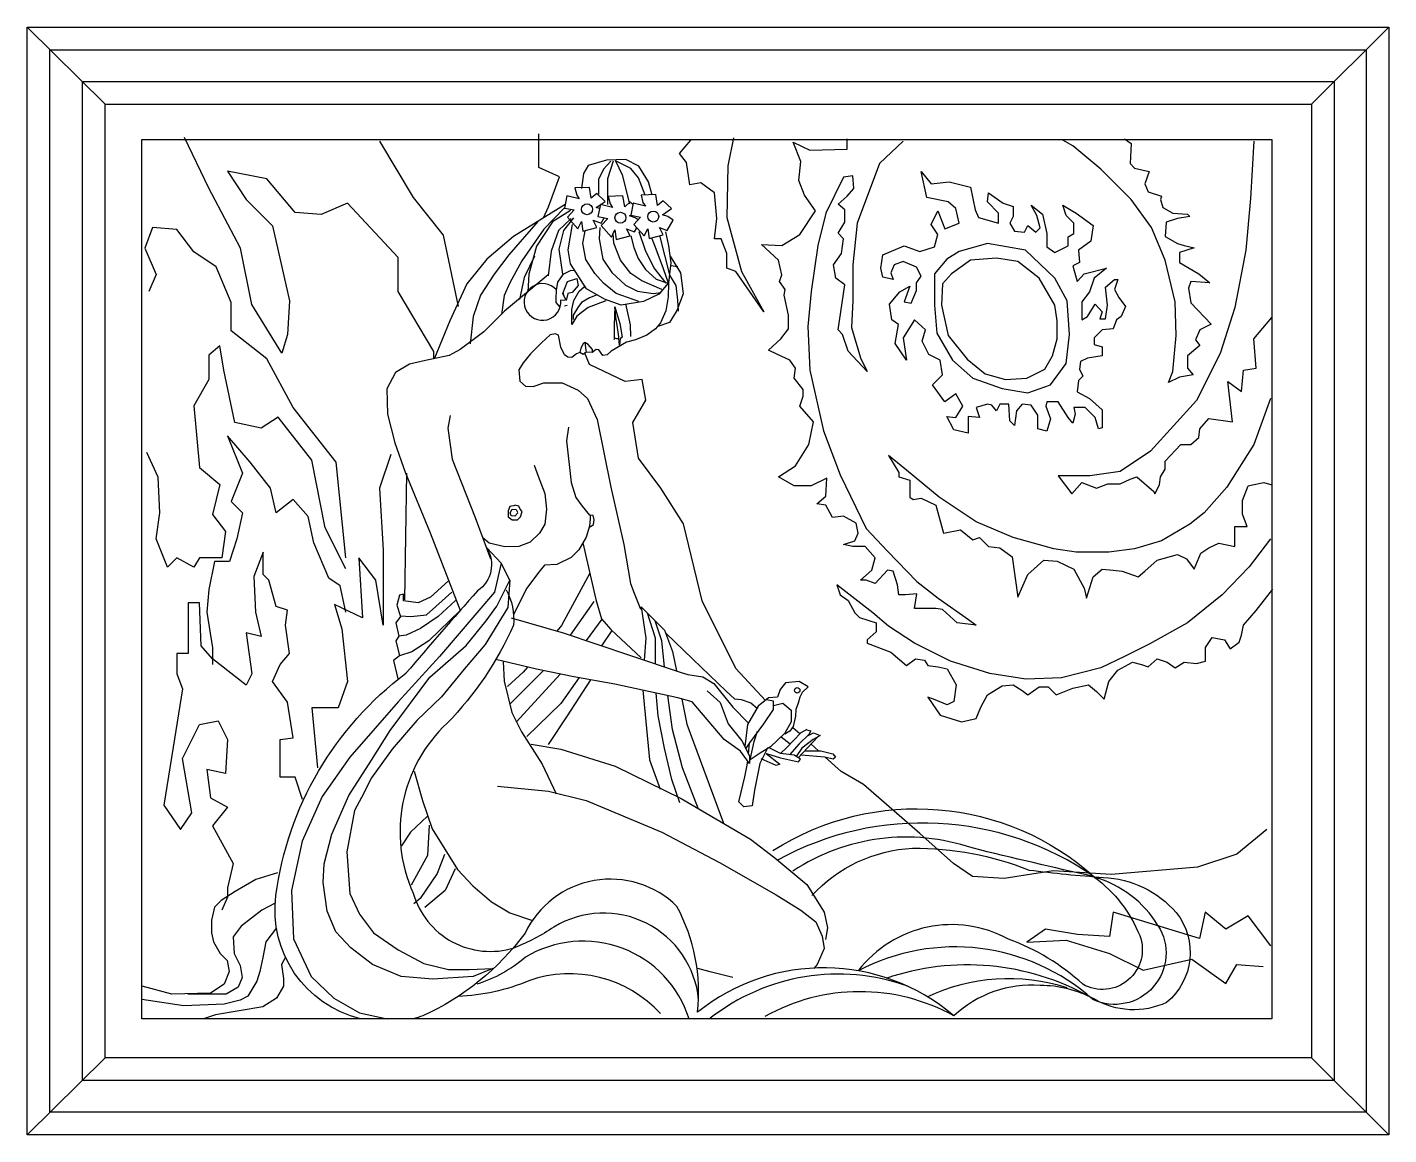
# Model space of a CAD drawing. Header units: inches. Extents: x 18.5 to 61, y 8.5 to 33.3.
# Drawn here: x 23.512 to 24.112, y 28.645 to 29.133 of the extents above; entities that cross this region are included whole.
import ezdxf

# ---------------------------------------------------------------- set-up
doc = ezdxf.new("R2010")
doc.units = ezdxf.units.IN
doc.header["$MEASUREMENT"] = 0
doc.layers.add('02', color=2, linetype='Continuous')
doc.layers.add('4', color=4, linetype='Continuous')

msp = doc.modelspace()

# ---------------------------------------------------------------- linework, layer by layer
at = {"layer": '02'}
for points in [[(23.51182, 29.13285), (23.54623, 29.09889)], [(24.11182, 29.13285), (24.07776, 29.09889)], [(23.69102, 28.98679), (23.69102, 28.99004), (23.67531, 29.01648), (23.67531, 29.03136), (23.65298, 29.05532), (23.64141, 29.05036), (23.62983, 29.05119), (23.61743, 29.06606), (23.60006, 29.06937), (23.60833, 29.05697), (23.61991, 29.0454), (23.62735, 29.01235), (23.62652, 28.99748), (23.62404, 28.98922), (23.61081, 29.0107), (23.60585, 29.03549), (23.5918, 29.06193), (23.58105, 29.08424)], [(23.66704, 29.08259), (23.68192, 29.0578), (23.69515, 29.04127), (23.70177, 29.00987)], [(23.73936, 29.04887), (23.74146, 29.05367), (23.74642, 29.06689), (23.73732, 29.07102), (23.73732, 29.08589)], [(23.82308, 29.08414), (23.82061, 29.07177), (23.82011, 29.04901), (23.82655, 29.02526), (23.83645, 29.00745), (23.82407, 29.02526), (23.82011, 29.02674), (23.82011, 29.03318), (23.81764, 29.03961), (23.81466, 29.03961), (23.81565, 29.04851), (23.81466, 29.05989), (23.80872, 29.06435), (23.80377, 29.06336), (23.80229, 29.07325), (23.79932, 29.07721), (23.80427, 29.08315)], [(23.89785, 29.08265), (23.88745, 29.07276), (23.87755, 29.04653), (23.87557, 29.02823), (23.87557, 29.01239), (23.87507, 29.00052), (23.87903, 28.98716), (23.882, 28.98122), (23.87358, 28.99013), (23.87111, 28.99755), (23.86913, 28.99953), (23.8721, 29.01932), (23.86814, 29.02229), (23.86715, 29.02823), (23.87061, 29.03318), (23.8716, 29.03961), (23.86913, 29.04208), (23.8721, 29.04703), (23.8721, 29.05247), (23.86913, 29.05495), (23.87309, 29.05841), (23.87606, 29.06187), (23.87557, 29.06731), (23.8716, 29.06682), (23.86368, 29.05099), (23.86022, 29.03664), (23.85725, 29.01635), (23.85576, 29.00101), (23.85675, 28.98172), (23.86269, 28.955), (23.87012, 28.9357), (23.88151, 28.91195), (23.89091, 28.90206), (23.90379, 28.8887), (23.91319, 28.88128), (23.92656, 28.87188), (23.93003, 28.8694), (23.92161, 28.87039), (23.91518, 28.87633), (23.9122, 28.87682), (23.9028, 28.87682), (23.90379, 28.88326), (23.89884, 28.88276), (23.89587, 28.88276), (23.89537, 28.88721), (23.89339, 28.89315), (23.89091, 28.89365), (23.88547, 28.88771), (23.88151, 28.88919), (23.87903, 28.88919), (23.88398, 28.89365), (23.88547, 28.89909), (23.88101, 28.90404), (23.87557, 28.90404), (23.8716, 28.90503), (23.87656, 28.90651), (23.87804, 28.90997), (23.87705, 28.91443), (23.8716, 28.9174), (23.86665, 28.9169), (23.86368, 28.92234), (23.85972, 28.92284), (23.86368, 28.9263), (23.86418, 28.93422), (23.85725, 28.93076), (23.84982, 28.93076), (23.84289, 28.93471), (23.85031, 28.93966), (23.85626, 28.94906), (23.85824, 28.95896), (23.85229, 28.96588), (23.85378, 28.97034), (23.85378, 28.97331), (23.84982, 28.97825), (23.85031, 28.98271), (23.84784, 28.98617), (23.84239, 28.98864), (23.83843, 28.99062), (23.84388, 28.99557), (23.84734, 29.00002), (23.84734, 29.00596), (23.84536, 29.01487), (23.84586, 29.01734), (23.84338, 29.02081), (23.84437, 29.02377), (23.84289, 29.03021), (23.83546, 29.03713), (23.84437, 29.03664), (23.85229, 29.04159), (23.85923, 29.05198), (23.85427, 29.0589), (23.8518, 29.06534), (23.85279, 29.07375), (23.84932, 29.08216), (23.85675, 29.07869), (23.87309, 29.07919), (23.87309, 29.08364)], [(24.05233, 29.08265), (24.05084, 29.05742), (24.04886, 29.03466), (24.04391, 29.00943), (24.03747, 28.98914), (24.02707, 28.96836), (24.00677, 28.94609), (23.99341, 28.93719), (23.98004, 28.93521), (23.96617, 28.93521), (23.97211, 28.92729), (23.97657, 28.93224), (23.98301, 28.92977), (23.98796, 28.93174), (23.99341, 28.93174), (23.99786, 28.93372), (24.00083, 28.93471), (24.00826, 28.92828), (24.00875, 28.92729), (24.01073, 28.93125), (24.01123, 28.93471), (24.01321, 28.93818), (24.01321, 28.94164), (24.02014, 28.94906), (24.0246, 28.94906), (24.02806, 28.95203), (24.02856, 28.95599), (24.03252, 28.96044), (24.04292, 28.95896), (24.04094, 28.97677), (24.04688, 28.97232), (24.04787, 28.98172), (24.05332, 28.98271), (24.05233, 28.99557), (24.06025, 29.00497)], [(23.99539, 29.08364), (23.99836, 29.08166), (23.99786, 29.07276), (23.99984, 29.07078), (24.00628, 29.06929), (24.0043, 29.06385), (24.00578, 29.06039), (24.01172, 29.05841), (24.01123, 29.05692), (24.01222, 29.05346), (24.01668, 29.05099), (24.02311, 29.05049), (24.0241, 29.0495), (24.01866, 29.04851), (24.01371, 29.04703), (24.01321, 29.0406), (24.01866, 29.03763), (24.02163, 29.03664), (24.02608, 29.03565), (24.01965, 29.03367), (24.01965, 29.02922), (24.02806, 29.02427), (24.03302, 29.02031), (24.0246, 29.02081), (24.02361, 29.01784), (24.0246, 29.0114), (24.03351, 29.002), (24.02856, 28.99953), (24.02658, 28.99508), (24.02856, 28.9926), (24.02311, 28.98815), (24.02311, 28.98271), (24.02559, 28.97974), (24.01965, 28.97875), (24.0147, 28.97628), (24.01668, 28.98122), (24.01816, 28.99706), (24.01767, 29.0119), (24.01321, 29.03021), (24.00727, 29.04455), (23.99836, 29.05692), (23.98499, 29.07028), (23.97261, 29.08067), (23.96815, 29.08315)], [(23.78717, 29.05882), (23.78556, 29.0647), (23.78128, 29.07166), (23.77565, 29.0746), (23.76709, 29.07434), (23.75905, 29.07193), (23.75691, 29.06845), (23.75611, 29.06176)], [(23.76893, 29.07378), (23.76571, 29.0703), (23.76357, 29.06575), (23.76357, 29.05933)], [(23.77, 29.07378), (23.76759, 29.06602), (23.76759, 29.05478)], [(23.77107, 29.07405), (23.77401, 29.06789), (23.77723, 29.05505)], [(23.78419, 29.0588), (23.78124, 29.06656), (23.77776, 29.07057), (23.77107, 29.07405)], [(23.96812, 29.0544), (23.97406, 29.05094), (23.98149, 29.04549), (23.9805, 29.03857), (23.97505, 29.03461), (23.97555, 29.02917), (23.97258, 29.02768), (23.97456, 29.02076), (23.97753, 29.02422), (23.98743, 29.02669), (23.98199, 29.02224), (23.98, 29.0163), (23.97654, 29.01185), (23.97654, 29.00393), (23.97901, 29.00542), (23.98248, 29.01086), (23.98545, 29.0074), (23.98446, 29.00443), (23.98694, 29.00443), (23.98793, 29.01037), (23.98694, 29.01828), (23.9909, 29.02175), (23.99238, 29.02175), (23.9909, 29.01729), (23.99288, 29.01383), (23.99585, 29.00987), (23.99387, 29.00542), (23.99189, 29.00393), (23.9904, 28.99998), (23.98545, 28.99948), (23.98199, 28.99602), (23.98199, 28.99305), (23.98545, 28.99206), (23.98545, 28.9881), (23.97901, 28.98711), (23.97604, 28.98563), (23.97555, 28.98216), (23.97703, 28.97919), (23.97505, 28.97722), (23.97456, 28.97227), (23.98, 28.9693), (23.98545, 28.96435), (23.98545, 28.95643), (23.98397, 28.95594), (23.98248, 28.96089), (23.97802, 28.96534), (23.97307, 28.96534), (23.97357, 28.96237), (23.97258, 28.95841), (23.9706, 28.96089), (23.96614, 28.96781), (23.96119, 28.96781), (23.96069, 28.96584), (23.96268, 28.96039), (23.96119, 28.95495), (23.95723, 28.95594), (23.95723, 28.96188), (23.95426, 28.96633), (23.9503, 28.96682), (23.94782, 28.96386), (23.94683, 28.95742), (23.94485, 28.9594), (23.94436, 28.96682), (23.94039, 28.96682), (23.93891, 28.96386), (23.93693, 28.96633), (23.93495, 28.96682), (23.93, 28.96534), (23.93148, 28.96089), (23.92653, 28.96138), (23.92653, 28.95396), (23.92009, 28.95544), (23.91712, 28.96138), (23.92108, 28.96089), (23.92406, 28.96584), (23.92108, 28.97128), (23.91613, 28.96781), (23.91069, 28.97524), (23.91514, 28.97969), (23.91415, 28.98612), (23.9092, 28.9886), (23.90623, 28.99453), (23.90772, 28.99948), (23.90276, 29.00393), (23.89781, 28.99602), (23.8993, 28.98612), (23.89435, 28.99354), (23.89583, 29.00195), (23.89286, 29.00393), (23.89187, 29.01086), (23.89633, 29.0163), (23.90078, 29.01878), (23.89831, 29.01185), (23.90128, 29.01135), (23.90376, 29.0168), (23.90376, 29.02026), (23.90574, 29.02323), (23.90376, 29.02719), (23.89781, 29.02966), (23.89385, 29.02818), (23.89237, 29.02471), (23.89336, 29.02175), (23.8889, 29.02273), (23.88791, 29.02669), (23.8889, 29.03263), (23.89831, 29.03659), (23.90524, 29.03411), (23.91168, 29.03609), (23.91316, 29.04154), (23.91019, 29.04599), (23.91316, 29.05193), (23.91613, 29.04401), (23.92257, 29.04648), (23.92108, 29.05292), (23.91762, 29.05589), (23.90821, 29.05786), (23.90574, 29.06924), (23.91019, 29.0638), (23.91811, 29.06479), (23.92752, 29.06232), (23.9295, 29.05242), (23.93099, 29.04896), (23.9399, 29.04648), (23.9399, 29.05094), (23.93495, 29.05589), (23.93544, 29.05984), (23.94188, 29.05539), (23.94634, 29.05391), (23.94634, 29.04945), (23.94485, 29.04648), (23.94683, 29.04302), (23.95129, 29.04253), (23.95277, 29.04549), (23.95624, 29.04253), (23.95822, 29.04451), (23.95673, 29.04995), (23.95426, 29.0544), (23.95921, 29.05044), (23.96119, 29.04203), (23.96119, 29.03609), (23.96466, 29.03362), (23.9706, 29.03659), (23.9706, 29.04055), (23.97307, 29.04203), (23.97307, 29.04648), (23.96961, 29.04995), (23.96812, 29.0544)], [(23.76404, 29.05297), (23.76254, 29.05347), (23.76655, 29.05614), (23.7628, 29.05962), (23.76039, 29.05748), (23.75959, 29.0623), (23.75316, 29.06203), (23.75397, 29.05882), (23.75504, 29.05721), (23.74968, 29.05855), (23.74861, 29.0532), (23.7529, 29.0524), (23.74995, 29.04919), (23.7545, 29.0441), (23.75611, 29.04731), (23.75665, 29.04303), (23.7628, 29.04464), (23.7612, 29.04785)], [(23.77875, 29.05474), (23.77753, 29.05588), (23.77512, 29.05374), (23.77432, 29.05855), (23.76789, 29.05828), (23.76869, 29.05507), (23.76976, 29.05347), (23.76441, 29.05481), (23.76334, 29.04946), (23.76762, 29.04865), (23.76468, 29.04544), (23.76923, 29.04036), (23.77083, 29.04357), (23.77137, 29.03929), (23.77753, 29.04089), (23.77592, 29.0441)], [(23.79038, 29.04464), (23.79386, 29.0433), (23.79654, 29.04785), (23.79413, 29.04946), (23.79172, 29.05026), (23.79573, 29.05293), (23.79199, 29.05641), (23.78958, 29.05427), (23.78877, 29.05909), (23.78235, 29.05882), (23.78315, 29.05561), (23.78422, 29.054), (23.77887, 29.05534), (23.7778, 29.04999), (23.78208, 29.04919), (23.77913, 29.04598), (23.78369, 29.04089), (23.78529, 29.0441), (23.78583, 29.03982), (23.79199, 29.04143), (23.79038, 29.04464)], [(23.74888, 29.05481), (23.72612, 29.04063), (23.71434, 29.03073), (23.70551, 29.01976), (23.69801, 29.00344), (23.69132, 28.98712)], [(23.74846, 29.05314), (23.73949, 29.04387), (23.72975, 29.02997), (23.72449, 29.02023), (23.72202, 29.01467), (23.72078, 29.00633)], [(23.75129, 29.05213), (23.74326, 29.04705), (23.7363, 29.03635), (23.73282, 29.02404), (23.73245, 29.01634)], [(23.73686, 29.04727), (23.72403, 29.03259), (23.71754, 29.02409), (23.71151, 29.01482), (23.70826, 29.0054), (23.70702, 28.99335)], [(23.75156, 29.04865), (23.74594, 29.0433), (23.74272, 29.03421), (23.74135, 29.02332)], [(23.74784, 29.02409), (23.7462, 29.03501), (23.74835, 29.0433), (23.75263, 29.04892)], [(23.7612, 29.04785), (23.76468, 29.04651), (23.7661, 29.04894)], [(23.78101, 29.04803), (23.77967, 29.04892), (23.77726, 29.04972), (23.77782, 29.05009)], [(23.65216, 28.89915), (23.64802, 28.94129), (23.629, 28.96525), (23.61743, 28.98674), (23.60172, 28.99913), (23.60172, 29.01153), (23.5951, 29.02722), (23.58518, 29.03384), (23.57774, 29.04375), (23.56699, 29.04458), (23.56368, 29.03549), (23.56864, 29.02392), (23.56534, 29.01648)], [(23.79306, 29.04277), (23.79439, 29.03661), (23.79547, 29.02912), (23.79439, 29.02029), (23.79011, 29.01521), (23.78342, 29.012), (23.77351, 29.01039), (23.76628, 29.01307), (23.75825, 29.01762), (23.75129, 29.02859), (23.75022, 29.03474), (23.75209, 29.04598)], [(23.78128, 29.012), (23.77137, 29.01548), (23.76575, 29.02003), (23.762, 29.02431), (23.75798, 29.03046), (23.75665, 29.03768), (23.75772, 29.04303)], [(23.76414, 29.04464), (23.76387, 29.03956), (23.76548, 29.03073), (23.7695, 29.02484), (23.77539, 29.01922), (23.78074, 29.01655), (23.7877, 29.01548), (23.79118, 29.01601)], [(23.79145, 29.01735), (23.78261, 29.0211), (23.7778, 29.02431), (23.77324, 29.03019), (23.7703, 29.03768), (23.77003, 29.04196)], [(23.77592, 29.0441), (23.7794, 29.04277), (23.78044, 29.04452)], [(23.7778, 29.04089), (23.77913, 29.03581), (23.78101, 29.03099), (23.78422, 29.02618), (23.78904, 29.0219), (23.79413, 29.02003)], [(23.79332, 29.02003), (23.78797, 29.02698), (23.78422, 29.03447), (23.78154, 29.04277)], [(23.79493, 29.02377), (23.79065, 29.04116)], [(23.79439, 29.02003), (23.79225, 29.02645), (23.78904, 29.03501), (23.78717, 29.03956)], [(23.96961, 28.98464), (23.97109, 28.9975), (23.9701, 29.01234), (23.96466, 29.02224), (23.95178, 29.03461), (23.93495, 29.03758), (23.92257, 29.03411), (23.91712, 29.03065), (23.91168, 29.02422), (23.91168, 29.01037), (23.91267, 28.998), (23.9196, 28.98612), (23.92851, 28.9782), (23.94138, 28.97375), (23.95277, 28.97177), (23.96268, 28.97524), (23.96961, 28.98464)], [(23.73532, 29.03197), (23.73083, 29.02255), (23.72882, 29.01297)], [(23.7952, 29.03206), (23.79977, 29.02471), (23.80087, 29.0154), (23.79813, 29.0081), (23.79484, 29.00281), (23.78973, 29.00098)], [(23.96466, 29.01037), (23.95772, 29.02224), (23.94832, 29.02966), (23.93891, 29.03115), (23.92752, 29.03016), (23.9191, 29.02422), (23.91514, 29.01977), (23.91465, 29.01037), (23.91762, 28.99701), (23.92604, 28.98662), (23.93396, 28.98018), (23.94287, 28.97771), (23.95228, 28.9782), (23.9602, 28.98216), (23.96367, 28.9881), (23.96565, 28.99552), (23.96565, 29.00344), (23.96466, 29.01037)], [(23.74141, 29.0238), (23.72207, 29.0077), (23.71297, 28.9986), (23.70253, 28.99084), (23.69771, 28.98817), (23.68727, 28.98603), (23.68031, 28.98442), (23.67415, 28.98067), (23.67036, 28.97357), (23.67063, 28.96233), (23.67387, 28.94973), (23.67842, 28.93688), (23.68941, 28.91004), (23.7028, 28.87553)], [(23.75324, 29.02552), (23.75134, 29.02561), (23.74787, 29.02397), (23.7455, 29.0205), (23.74495, 29.01685), (23.74477, 29.01338), (23.74477, 29.01156), (23.74659, 29.00955), (23.74664, 29.00956)], [(23.75463, 29.01904), (23.75189, 29.01594), (23.75006, 29.01557), (23.74933, 29.01247), (23.74787, 29.01557), (23.74988, 29.02087), (23.75408, 29.02215), (23.75463, 29.01904)], [(23.79484, 29.02362), (23.79758, 29.01905), (23.79831, 29.01266), (23.79868, 29.00774)], [(23.79539, 29.02781), (23.79849, 29.02745)], [(23.79435, 29.01998), (23.79424, 29.01403), (23.79326, 29.0079), (23.79089, 29.00261), (23.78866, 28.99996), (23.7849, 28.99717), (23.77988, 28.99508), (23.77586, 28.99404), (23.76914, 28.99007), (23.76733, 28.98854), (23.76552, 28.98826), (23.76367, 28.9907), (23.76249, 28.99089), (23.76072, 28.98952), (23.75816, 28.98972), (23.75678, 28.98873), (23.75541, 28.98952), (23.75383, 28.98893), (23.75187, 28.98736), (23.75009, 28.98755), (23.74852, 28.98854), (23.74695, 28.99188), (23.74596, 28.99718), (23.74459, 28.99777), (23.74223, 28.99738), (23.73849, 28.99384), (23.73357, 28.98893), (23.73043, 28.985), (23.72846, 28.98185), (23.72885, 28.97694), (23.73141, 28.97478), (23.73475, 28.97458), (23.73947, 28.97615), (23.74754, 28.97615), (23.75462, 28.97301), (23.75874, 28.9693), (23.76296, 28.95998), (23.76898, 28.9302), (23.77469, 28.90494), (23.7777, 28.8878), (23.77921, 28.88359), (23.78192, 28.87697), (23.78259, 28.87632)], [(23.76682, 29.01227), (23.75905, 29.00932), (23.75397, 29.00558), (23.75183, 29.00183), (23.75183, 29.00852), (23.75263, 29.01253), (23.75504, 29.01655), (23.75745, 29.01869)], [(23.74878, 29.01241), (23.74687, 29.01267)], [(23.74862, 29.01015), (23.7497, 29.01046)], [(23.76297, 29.01495), (23.75959, 29.0137), (23.75611, 29.01156), (23.7545, 29.00942), (23.75236, 29.00594), (23.75236, 29.00407)], [(23.77783, 28.99659), (23.77765, 29.0017), (23.77564, 29.01101)], [(23.7708, 29.00964), (23.7704, 29.00166), (23.77053, 28.99603), (23.77053, 28.99529), (23.77073, 28.99569), (23.77087, 28.99596), (23.77154, 28.99569), (23.77248, 28.99576), (23.77248, 28.9959)], [(23.7708, 29.00964), (23.77295, 29.00233), (23.77395, 28.99637), (23.77308, 28.9955), (23.77281, 28.99281), (23.77253, 28.99568), (23.77253, 28.99641), (23.77198, 29.00061), (23.77125, 29.00517), (23.7708, 29.00964)], [(23.65216, 28.89419), (23.64306, 28.91237), (23.63727, 28.94212), (23.62239, 28.96112), (23.61495, 28.95616), (23.60337, 28.95864), (23.59841, 28.98178), (23.59676, 28.99252), (23.5918, 28.98839), (23.5918, 28.97765), (23.58518, 28.96608), (23.58766, 28.93881), (23.59676, 28.93138), (23.59345, 28.91816), (23.59924, 28.91072), (23.59758, 28.89915), (23.58766, 28.89915), (23.58518, 28.89502), (23.57774, 28.89915), (23.5736, 28.89502), (23.56864, 28.90741), (23.5703, 28.91898), (23.56947, 28.93468), (23.56451, 28.94542)], [(23.76099, 28.98976), (23.76087, 28.99093), (23.75894, 28.99314), (23.75761, 28.99398), (23.75681, 28.99338), (23.75584, 28.99141), (23.75536, 28.98948)], [(23.75761, 28.99398), (23.75801, 28.99064), (23.75816, 28.98972)], [(23.83712, 28.8363), (23.82414, 28.8504), (23.80926, 28.88015), (23.80099, 28.91402), (23.79107, 28.92972), (23.78115, 28.94294), (23.77867, 28.95864), (23.78445, 28.96856), (23.7828, 28.97765), (23.77536, 28.97682), (23.75965, 28.98426), (23.75752, 28.98926)], [(24.05975, 28.96935), (24.05233, 28.94906), (24.04044, 28.93026), (24.03054, 28.91888), (24.0241, 28.91393), (24.01172, 28.90651), (23.99984, 28.90305), (23.98845, 28.90156), (23.9741, 28.90156), (23.96419, 28.90305), (23.94637, 28.908), (23.93003, 28.91492), (23.91369, 28.92581), (23.89933, 28.93768), (23.89141, 28.94411), (23.89587, 28.93669), (23.89587, 28.93471), (23.90082, 28.93323), (23.90082, 28.92581), (23.9023, 28.92482), (23.90577, 28.92531), (23.9122, 28.92234), (23.91567, 28.90997), (23.9231, 28.91146), (23.92854, 28.90701), (23.93151, 28.908), (23.93548, 28.90404), (23.94043, 28.90354), (23.94587, 28.89958), (23.94835, 28.88177), (23.9528, 28.89167), (23.95974, 28.8981), (23.96568, 28.8976), (23.9731, 28.89414), (23.97756, 28.88573), (23.97855, 28.88128), (23.98152, 28.89068), (23.98548, 28.89414), (23.99043, 28.89365), (23.9944, 28.89315), (24.00133, 28.89068), (24.0043, 28.89315), (24.00974, 28.8981), (24.01866, 28.90057), (24.02262, 28.89859), (24.02608, 28.89414), (24.02905, 28.90107), (24.03252, 28.90354), (24.03698, 28.90552), (24.04391, 28.90404), (24.04391, 28.91294), (24.04935, 28.91294), (24.04737, 28.91839), (24.04737, 28.92432), (24.04985, 28.93076), (24.05183, 28.93125), (24.05678, 28.93224), (24.06025, 28.93125)], [(23.69823, 28.96176), (23.69716, 28.95615), (23.69903, 28.9425), (23.70921, 28.91682), (23.7159, 28.89862)], [(23.75032, 28.95667), (23.74941, 28.95065), (23.75152, 28.93231), (23.75363, 28.92569), (23.75634, 28.92178), (23.75965, 28.91787)], [(23.65216, 28.87519), (23.64968, 28.88676), (23.64471, 28.89006), (23.6381, 28.90576), (23.63562, 28.91733), (23.629, 28.92477), (23.62156, 28.91898), (23.61908, 28.92972), (23.60999, 28.94129), (23.60006, 28.95286), (23.60668, 28.93633), (23.60172, 28.92394), (23.60668, 28.91898), (23.6042, 28.90741), (23.60089, 28.8975), (23.59428, 28.8975), (23.5918, 28.8851), (23.59097, 28.87519), (23.59345, 28.85949), (23.59345, 28.85205)], [(23.672, 28.9446), (23.66704, 28.92972), (23.66869, 28.90246), (23.66869, 28.8694), (23.66539, 28.88924), (23.65794, 28.89915), (23.6596, 28.87271), (23.6472, 28.87849), (23.6505, 28.86775), (23.65298, 28.84462), (23.64885, 28.83305), (23.63727, 28.83305), (23.63975, 28.80661)], [(23.73515, 28.93995), (23.73696, 28.93501), (23.73993, 28.92743), (23.74059, 28.92051), (23.73993, 28.91392), (23.73762, 28.90997), (23.7335, 28.90602), (23.72839, 28.90404), (23.72229, 28.90387), (23.71536, 28.90552), (23.71256, 28.90783)], [(23.67901, 28.93632), (23.67809, 28.88056)], [(23.7269, 28.92216), (23.72443, 28.92167), (23.72377, 28.91985), (23.72377, 28.91722), (23.72558, 28.9159), (23.72789, 28.9159), (23.72921, 28.91722), (23.72987, 28.91953), (23.72905, 28.92051), (23.72839, 28.92183), (23.72674, 28.92233)], [(23.72806, 28.91887), (23.72674, 28.91738), (23.72509, 28.91755), (23.72459, 28.91887), (23.72558, 28.92051), (23.72723, 28.92035), (23.72789, 28.9192)], [(23.75988, 28.91277), (23.76136, 28.91376), (23.76169, 28.9159), (23.7612, 28.91771), (23.75988, 28.91788), (23.75988, 28.91623), (23.75965, 28.91306)], [(23.75965, 28.91306), (23.75814, 28.90825), (23.75483, 28.90254), (23.75152, 28.89923), (23.7452, 28.89622), (23.73978, 28.89592), (23.73708, 28.89261), (23.73196, 28.8857), (23.72613, 28.87405)], [(23.71429, 28.90344), (23.72072, 28.89675), (23.71777, 28.88391), (23.69355, 28.85565), (23.67526, 28.83564), (23.65393, 28.81128), (23.64174, 28.79387), (23.63303, 28.7743), (23.62824, 28.75254), (23.62912, 28.73123), (23.63695, 28.71469), (23.64697, 28.70512), (23.65828, 28.6986), (23.67047, 28.69599)], [(23.75667, 28.90575), (23.76237, 28.88068), (23.76494, 28.87214), (23.76893, 28.86758), (23.78233, 28.85504)], [(24.05975, 28.9075), (24.05034, 28.89513), (24.03846, 28.88276), (24.02311, 28.87039), (24.00628, 28.86099), (23.99539, 28.85555), (23.98499, 28.8506), (23.96766, 28.84615), (23.95181, 28.84565), (23.93597, 28.84813), (23.91864, 28.85357), (23.9028, 28.86149), (23.89141, 28.86891), (23.88448, 28.87484), (23.86863, 28.88721), (23.87012, 28.88276), (23.87358, 28.88029), (23.87656, 28.87484), (23.87854, 28.87287), (23.88596, 28.87039), (23.88596, 28.86643), (23.882, 28.86297), (23.882, 28.86149), (23.8924, 28.85753), (23.89933, 28.85159), (23.90329, 28.85456), (23.90725, 28.85406), (23.90874, 28.85159), (23.91319, 28.8511), (23.91716, 28.85011), (23.92112, 28.84318), (23.92013, 28.83576), (23.91716, 28.83427), (23.91121, 28.83675), (23.90874, 28.83774), (23.91418, 28.82982), (23.92359, 28.82685), (23.93003, 28.82834), (23.93201, 28.83328), (23.93498, 28.83873), (23.94142, 28.84268), (23.94637, 28.84318), (23.95033, 28.84071), (23.9528, 28.83873), (23.95776, 28.84219), (23.96172, 28.84219), (23.96518, 28.83873), (23.97261, 28.84169), (23.97954, 28.84318), (23.98301, 28.84021), (23.98647, 28.83675), (23.98845, 28.84466), (23.99241, 28.84961), (23.99885, 28.85307), (24.00281, 28.85208), (24.00578, 28.8511), (24.00974, 28.85456), (24.0142, 28.85307), (24.01767, 28.8506), (24.02163, 28.85307), (24.02707, 28.85258), (24.03103, 28.85357), (24.03103, 28.85951), (24.03401, 28.86396), (24.03945, 28.86297), (24.04193, 28.85901), (24.04589, 28.86198), (24.04688, 28.86495), (24.04787, 28.8694), (24.05332, 28.87583), (24.06074, 28.88524)], [(23.63314, 28.79256), (23.62983, 28.80248), (23.62322, 28.80248), (23.62322, 28.819), (23.629, 28.81983), (23.62652, 28.83553), (23.61991, 28.84462), (23.62322, 28.85205), (23.62735, 28.85701), (23.6257, 28.8694), (23.62652, 28.87601), (23.62156, 28.87767), (23.61826, 28.88924), (23.61577, 28.89171), (23.61577, 28.90163), (23.61164, 28.89089), (23.61247, 28.87519), (23.61495, 28.86445), (23.60833, 28.8661), (23.61081, 28.84792), (23.60833, 28.84296), (23.59345, 28.85453), (23.58849, 28.86032), (23.58766, 28.87932), (23.5827, 28.87932), (23.5827, 28.85701), (23.57774, 28.85701), (23.57774, 28.84792), (23.58022, 28.84131), (23.57609, 28.8157), (23.57195, 28.79008), (23.57939, 28.77934), (23.58435, 28.78678), (23.58022, 28.81074), (23.58766, 28.82561), (23.59593, 28.82726), (23.60006, 28.819), (23.59924, 28.80413), (23.59097, 28.80578), (23.59262, 28.79339), (23.60006, 28.78925), (23.59345, 28.78099), (23.60254, 28.76447), (23.60006, 28.75372), (23.60006, 28.74959), (23.59758, 28.74381)], [(23.71706, 28.71817), (23.70835, 28.71469), (23.6905, 28.71339), (23.67657, 28.71469), (23.66394, 28.71991), (23.65437, 28.72731), (23.64784, 28.73427), (23.64392, 28.74341), (23.64218, 28.75602), (23.64261, 28.76429), (23.64609, 28.77734), (23.6535, 28.79431), (23.66351, 28.80997), (23.67178, 28.82302), (23.6892, 28.84652), (23.7053, 28.86044), (23.71401, 28.87132), (23.7188, 28.87784), (23.72447, 28.88926), (23.72072, 28.89675)], [(23.75974, 28.89226), (23.74732, 28.86922), (23.74527, 28.86675)], [(23.72447, 28.88926), (23.72366, 28.87722), (23.71358, 28.86087), (23.70443, 28.85), (23.69442, 28.83782), (23.68354, 28.82737), (23.67265, 28.81476), (23.66351, 28.80214), (23.65916, 28.79344), (23.65611, 28.78778), (23.65262, 28.76951), (23.65393, 28.75124), (23.65828, 28.7421), (23.66438, 28.73384), (23.67526, 28.72644), (23.68658, 28.72035), (23.69747, 28.71774), (23.70661, 28.71774), (23.71706, 28.71817)], [(23.69753, 28.88901), (23.68953, 28.8817), (23.68404, 28.87919), (23.67764, 28.8801), (23.67764, 28.88307), (23.67581, 28.88262), (23.67466, 28.87827), (23.67626, 28.87325), (23.67421, 28.8705), (23.67558, 28.86456), (23.67421, 28.8625), (23.67581, 28.85588), (23.67329, 28.85382), (23.67512, 28.84582)], [(23.70051, 28.88033), (23.69296, 28.87325), (23.68518, 28.86799), (23.67878, 28.86502), (23.67558, 28.86456)], [(23.67626, 28.87347), (23.68084, 28.87325), (23.6877, 28.87393), (23.69182, 28.87759), (23.69891, 28.88399)], [(23.76152, 28.87986), (23.75101, 28.86495)], [(23.70265, 28.87592), (23.68884, 28.8625), (23.6813, 28.85771), (23.67581, 28.85588)], [(23.72505, 28.8726), (23.74792, 28.86598), (23.77772, 28.85606), (23.79999, 28.84854), (23.803, 28.84766), (23.80958, 28.84669), (23.81441, 28.84379), (23.82273, 28.83336), (23.82956, 28.82632)], [(23.76502, 28.87205), (23.75806, 28.8626)], [(23.78242, 28.8775), (23.79268, 28.86725), (23.79623, 28.85779), (23.79792, 28.84924)], [(23.78242, 28.8775), (23.7844, 28.8637), (23.78364, 28.85406)], [(23.78873, 28.85234), (23.78873, 28.8637), (23.78517, 28.87476)], [(23.76951, 28.86704), (23.76488, 28.86033)], [(23.79262, 28.85102), (23.79149, 28.86252), (23.78854, 28.87139)], [(23.79312, 28.86607), (23.80509, 28.85442), (23.81984, 28.84028), (23.82345, 28.83698), (23.82646, 28.83668), (23.83067, 28.83517), (23.83342, 28.83284)], [(23.81142, 28.84042), (23.81714, 28.83531), (23.82075, 28.82598), (23.82677, 28.81846), (23.83008, 28.81185), (23.83008, 28.80854), (23.82617, 28.81395), (23.81895, 28.81907), (23.8048, 28.83561), (23.79848, 28.83741), (23.7708, 28.84343), (23.75274, 28.84673), (23.73619, 28.85004), (23.71832, 28.85433)], [(23.72152, 28.8532), (23.72203, 28.84478), (23.72531, 28.83098), (23.72958, 28.82244), (23.73871, 28.80819), (23.74498, 28.79509)], [(23.73224, 28.85099), (23.73036, 28.84873), (23.7234, 28.84243)], [(23.73933, 28.84941), (23.72484, 28.83493)], [(23.74675, 28.84793), (23.72721, 28.82666)], [(23.7551, 28.8463), (23.74693, 28.83493), (23.73194, 28.82035)], [(23.76006, 28.84539), (23.74969, 28.82942), (23.74141, 28.8168)], [(23.85596, 28.84222), (23.85205, 28.84463), (23.84603, 28.84403), (23.84362, 28.84102), (23.84242, 28.83771), (23.83851, 28.83741), (23.83399, 28.8338), (23.82918, 28.82568), (23.82802, 28.81597)], [(23.85596, 28.84222), (23.85325, 28.83982), (23.85235, 28.83771), (23.85151, 28.83508), (23.85052, 28.8322), (23.85036, 28.82932), (23.84937, 28.8248), (23.84789, 28.82266), (23.84573, 28.82147)], [(23.78309, 28.84076), (23.78597, 28.8101), (23.79071, 28.7971)], [(23.79938, 28.79119), (23.79583, 28.80143), (23.79268, 28.81523), (23.78992, 28.82942), (23.78903, 28.83946)], [(23.80766, 28.78843), (23.80057, 28.80656), (23.79623, 28.8235), (23.79406, 28.83837)], [(23.80036, 28.83687), (23.80254, 28.82587), (23.81871, 28.78212)], [(23.8285, 28.81501), (23.83019, 28.81756), (23.8364, 28.82598), (23.84061, 28.8323), (23.84061, 28.83591), (23.83761, 28.83651)], [(23.84061, 28.8341), (23.84483, 28.835), (23.84844, 28.832), (23.84844, 28.82689), (23.84573, 28.82177), (23.83941, 28.81576), (23.83521, 28.81328), (23.83038, 28.81004), (23.83219, 28.81816), (23.83369, 28.82267)], [(23.85226, 28.82148), (23.84922, 28.82424)], [(23.85542, 28.8235), (23.85271, 28.82195), (23.84652, 28.81557), (23.84381, 28.81287)], [(23.84406, 28.82018), (23.84803, 28.81713)], [(23.85542, 28.8233), (23.85716, 28.82292), (23.85619, 28.82118), (23.85194, 28.81712), (23.84771, 28.81236)], [(23.85572, 28.82073), (23.85832, 28.82195), (23.86122, 28.82079), (23.85813, 28.81905), (23.8531, 28.81519), (23.85063, 28.81157)], [(23.86006, 28.82002), (23.85161, 28.81094)], [(23.73386, 28.81702), (23.74697, 28.81474), (23.77092, 28.80734), (23.8, 28.79309), (23.83051, 28.77514), (23.84134, 28.76688), (23.85531, 28.7552), (23.86301, 28.74295), (23.86443, 28.73611), (23.86358, 28.73098)], [(23.83821, 28.81546), (23.8346, 28.80854), (23.83238, 28.7968), (23.83129, 28.78989), (23.8276, 28.78938), (23.82546, 28.79152), (23.82811, 28.8026), (23.82892, 28.80707), (23.82937, 28.80953)], [(23.82968, 28.81265), (23.83017, 28.81753)], [(23.83743, 28.81287), (23.84343, 28.80823), (23.84188, 28.80765), (23.8353, 28.81055)], [(23.83762, 28.81287), (23.84381, 28.81093), (23.85174, 28.80919), (23.85252, 28.81035), (23.84981, 28.81209), (23.84381, 28.81287), (23.83878, 28.81538)], [(23.85484, 28.81403), (23.86161, 28.81403), (23.86683, 28.81267), (23.86799, 28.81132), (23.86703, 28.81035), (23.86335, 28.81132), (23.8529, 28.81209)], [(23.86046, 28.81403), (23.85722, 28.81697)], [(24.05815, 28.77934), (24.04492, 28.7686), (24.02755, 28.76281), (23.98952, 28.75951), (23.96388, 28.76116), (23.94238, 28.75786), (23.92833, 28.75868), (23.92006, 28.76447), (23.90518, 28.77769), (23.88037, 28.79917), (23.87045, 28.80495), (23.86348, 28.81129)], [(23.68226, 28.80506), (23.68597, 28.79224), (23.69024, 28.7797), (23.70136, 28.76175), (23.7082, 28.75463), (23.71647, 28.74751), (23.72445, 28.74267), (23.73443, 28.73925)], [(23.71904, 28.7985), (23.74156, 28.79623), (23.75809, 28.79224), (23.79145, 28.77828), (23.81682, 28.76489), (23.84191, 28.75064), (23.85274, 28.7438), (23.8593, 28.73868), (23.86215, 28.73241), (23.86301, 28.727), (23.85987, 28.71987), (23.85845, 28.71816)], [(23.68816, 28.78528), (23.68067, 28.77818), (23.67673, 28.77227)], [(23.68895, 28.78133), (23.68816, 28.76793), (23.68107, 28.75493)], [(23.69566, 28.76833), (23.6925, 28.76005), (23.68501, 28.74902), (23.68225, 28.74665)], [(23.62215, 28.76037), (23.61257, 28.75733), (23.60343, 28.75211), (23.59733, 28.74819), (23.59429, 28.74515), (23.59298, 28.73949), (23.59298, 28.73384), (23.59385, 28.72992), (23.5969, 28.7247), (23.59995, 28.72165), (23.60082, 28.71687), (23.59864, 28.71121), (23.59254, 28.7073), (23.57557, 28.70686), (23.5625, 28.71034)], [(23.70039, 28.76202), (23.69605, 28.75256), (23.68698, 28.74508)], [(23.62111, 28.74698), (23.61518, 28.74384), (23.60604, 28.73688), (23.60256, 28.7321), (23.60299, 28.7247), (23.60561, 28.71948), (23.60648, 28.71426), (23.60473, 28.70991), (23.59951, 28.70686), (23.58253, 28.70686)], [(24.0598, 28.72811), (24.04988, 28.74133), (24.03995, 28.73555), (24.03086, 28.74298), (24.02838, 28.73141), (23.99034, 28.74298), (23.98869, 28.73224), (23.97463, 28.73307), (23.96058, 28.73555), (23.95231, 28.72976), (23.96967, 28.73059), (23.98869, 28.7248), (24.00357, 28.71737), (24.02507, 28.72233), (24.03995, 28.71158), (24.04492, 28.71985), (24.05649, 28.71902)], [(23.62171, 28.73601), (23.61692, 28.72992), (23.61562, 28.72296), (23.61431, 28.71687), (23.61301, 28.71252), (23.60909, 28.70599), (23.60561, 28.70425), (23.59864, 28.70251), (23.58079, 28.70164), (23.56231, 28.70445)], [(23.62563, 28.72309), (23.62389, 28.71991), (23.62476, 28.71382), (23.62476, 28.71034), (23.62171, 28.70512), (23.61562, 28.70121), (23.60517, 28.69947), (23.59472, 28.69773), (23.58944, 28.69604)], [(23.82281, 28.71418), (23.81283, 28.71674), (23.80741, 28.71816)], [(23.51182, 28.64491), (23.54623, 28.67882)], [(24.11182, 28.64491), (24.07776, 28.67882)]]:
    msp.add_lwpolyline(points, dxfattribs=at)
for points in [[(24.10182, 29.12285), (24.10182, 28.65491), (23.52182, 28.65491), (23.52182, 29.12285)], [(24.08776, 28.66882), (23.53623, 28.66882), (23.53623, 29.10889), (24.08776, 29.10889)], [(24.07776, 28.67882), (23.54623, 28.67882), (23.54623, 29.09889), (24.07776, 29.09889)], [(24.06026, 28.69604), (23.56231, 28.69604), (23.56231, 29.08342), (24.06026, 29.08342)]]:
    msp.add_lwpolyline(points, close=True, dxfattribs=at)
for points in [[(23.71429, 28.90344, -0.401597), (23.71031, 28.88459, 0.005919), (23.67872, 28.84821, -8.83606)], [(23.72286, 28.88498, -0.15326), (23.72607, 28.86946, -0.089293), (23.69692, 28.82627, 0.322009), (23.68193, 28.75136, 0.42169), (23.72637, 28.72728, -0.878916)], [(23.6587, 28.69604, -0.383209), (23.62142, 28.75029, -0.202517), (23.67872, 28.84821)], [(23.84042, 28.77009, -0.337298), (23.98231, 28.75832, -0.134045), (24.00212, 28.73263, -0.700727), (23.97696, 28.71123, 0.100522), (23.9443, 28.73103, 0.371494), (23.87801, 28.71711, -28.874637)], [(23.98199, 28.75861, 0.283671), (23.84248, 28.76595, -2.211175)], [(23.98199, 28.75861, -0.004884), (23.92818, 28.77127, 0.230824), (23.84926, 28.76111, -40.627799)], [(23.85755, 28.75029, -0.1963), (23.902, 28.77116, -0.095942), (23.9534, 28.76153, 0.015261), (23.98606, 28.75832, -0.202589), (24.01819, 28.7428, -0.409184), (24.0139, 28.7032, -0.24803), (23.98178, 28.70481, 0.122296), (23.95822, 28.71069, 0.210162), (23.9202, 28.69732, 0.359471), (23.80722, 28.69892, 0.151912), (23.79812, 28.74547, 0.51733), (23.73119, 28.7337, -0.126761), (23.68621, 28.69732, -0.023258), (23.68182, 28.69604, -0.023258)], [(24.0101, 28.73712, 0.18848), (23.98231, 28.75832, -1.767254)], [(23.80768, 28.70441, 0.554233), (23.74395, 28.73644, 1.740328)], [(23.74395, 28.73644, -0.054415), (23.72637, 28.72728, -0.995462)], [(24.0101, 28.73712, -0.752601), (23.98145, 28.7045, 0.313081), (23.87801, 28.71711, 1.326415)], [(23.80348, 28.69602, 0.486709), (23.73136, 28.72309, -0.100947), (23.70999, 28.71127, 1.623191)], [(23.98011, 28.70566, 0.212674), (23.89029, 28.71381, 1.620563)], [(23.79089, 28.69831, 0.2987), (23.73289, 28.7128, -0.090948), (23.7017, 28.70587, 1.055053)], [(23.89982, 28.71038, 0.257107), (23.81283, 28.69627, 1.111356)], [(23.97003, 28.70962, 0.191178), (23.90825, 28.70554, -1.380391)], [(23.9202, 28.69732, 0.258746), (23.83688, 28.69703, 3.505556)]]:
    msp.add_lwpolyline(points, format="xyb", dxfattribs=at)
for centre, radius in [((23.75852, 29.05267), 0.00242), ((23.77324, 29.04892), 0.00242), ((23.7877, 29.04946), 0.00242), ((23.85115, 28.84072), 0.0012)]:
    msp.add_circle(centre, radius, dxfattribs=at)
for radius, start, end in [(0.00809, 40.86409, 5.85153), (0.00989, 14.96776, 23.44069)]:
    msp.add_arc((23.73887, 29.01184), radius, start, end, dxfattribs=at)
at = {"layer": '4'}
msp.add_lwpolyline([(24.11182, 29.13285), (24.11182, 28.64491), (23.51182, 28.64491), (23.51182, 29.13285)], close=True, dxfattribs=at)

doc.saveas('drawing.dxf')
